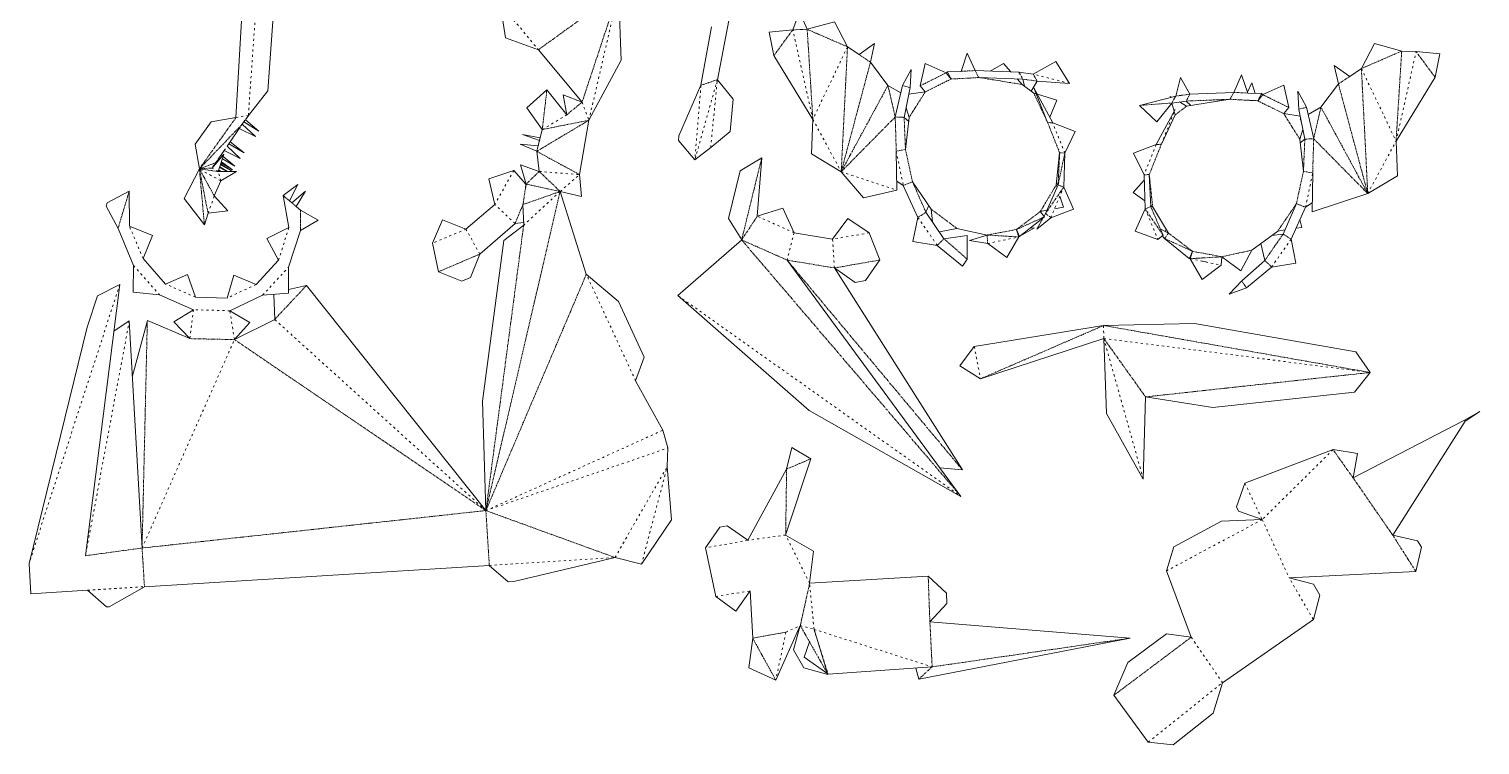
# Model space of a CAD drawing. Extents: x 0 to 780, y 418 to 839.
# Drawn here: x 371.9 to 780.3, y 417.6 to 619.1 of the extents above; entities that cross this region are included whole.
import ezdxf

# ---------------------------------------------------------------- set-up
doc = ezdxf.new("R2010")
doc.units = 0
doc.header["$LTSCALE"] = 0.05
doc.header["$MEASUREMENT"] = 0
doc.linetypes.add('ACAD_ISO03W100', pattern=[30, 12, -18])
doc.linetypes.add('ACAD_ISO12W100', pattern=[21, 12, -3, 0, -3, 0, -3])
for name, color, linetype in [('CutLine', 7, 'Continuous'), ('MountainLine', 7, 'Continuous'), ('ValleyLine', 7, 'Continuous')]:
    doc.layers.add(name, color=color, linetype=linetype)

msp = doc.modelspace()

# ---------------------------------------------------------------- linework, layer by layer
at = {"layer": 'CutLine', "color": 1, "linetype": 'Continuous', "lineweight": 0}
for p, q in [((433.040709, 643.752102), (430.161771, 594.209994)), ((439.143448, 601.756856), (441.683271, 637.827562)), ((538.545752, 610.401719), (537.862755, 629.608789)), ((504.476152, 626.364971), (506.026428, 616.648284)), ((565.663185, 604.877089), (568.876849, 621.518658)), ((588.739612, 623.981684), (586.892486, 618.913747)), ((590.937637, 619.055778), (588.739612, 623.981684)), ((598.603285, 621.173037), (590.937637, 619.055778)), ((602.278958, 614.120775), (598.603285, 621.173037)), ((564.010627, 619.79253), (561.045693, 603.291229)), ((586.892486, 618.913747), (580.203349, 618.257341)), ((580.203349, 618.257341), (581.57038, 611.676563)), ((506.026428, 616.648284), (515.281191, 613.306617)), ((515.281191, 613.306617), (527.593544, 598.581612)), ((605.530705, 611.943313), (602.278958, 614.120775)), ((609.920019, 615.023538), (605.530705, 611.943313)), ((608.752284, 609.789967), (609.920019, 615.023538)), ((750.609665, 615.054889), (746.936099, 608.00153)), ((758.275946, 612.93992), (750.609665, 615.054889)), ((762.321139, 612.799097), (758.275946, 612.93992)), ((769.012252, 612.138977), (762.321139, 612.799097)), ((529.486731, 593.451435), (538.545752, 610.401719)), ((581.57038, 611.676563), (592.53148, 593.706729)), ((613.663831, 603.255659), (608.752284, 609.789967)), ((624.165006, 609.456207), (622.724814, 603.160894)), ((630.0481, 606.792691), (624.165006, 609.456207)), ((635.971051, 612.323765), (634.287379, 607.225329)), ((638.195125, 607.436813), (635.971051, 612.323765)), ((646.165246, 609.438102), (642.41066, 607.279908)), ((648.301536, 607.060646), (646.165246, 609.438102)), ((660.900729, 609.974488), (654.566199, 606.434326)), ((664.756237, 603.8268), (660.900729, 609.974488)), ((743.686015, 605.815442), (739.30309, 608.903674)), ((739.30309, 608.903674), (740.463838, 603.669186)), ((767.646398, 605.555574), (769.012252, 612.138977)), ((570.146112, 599.408693), (565.663185, 604.877089)), ((620.201997, 607.759631), (617.75559, 603.257797)), ((619.907222, 602.644504), (620.201997, 607.759631)), ((631.491104, 605.062518), (630.0481, 606.792691)), ((630.416429, 607.048651), (630.080041, 606.754394)), ((634.287379, 607.225329), (630.416429, 607.048651)), ((631.487092, 605.067329), (631.490802, 605.068378)), ((650.555067, 606.976768), (638.195125, 607.436813)), ((639.273496, 605.476511), (651.625815, 605.031142)), ((651.478427, 603.525115), (650.074924, 605.08706)), ((654.566199, 606.434326), (650.555067, 606.976768)), ((651.625815, 605.031142), (652.140473, 603.026632)), ((654.010507, 601.618605), (655.65567, 604.484062)), ((655.65567, 604.484062), (664.756237, 603.8268)), ((695.975228, 605.48379), (694.656534, 600.253407)), ((698.665902, 600.808736), (695.975228, 605.48379)), ((713.225405, 606.206542), (711.024302, 601.308517)), ((714.936486, 601.11658), (713.225405, 606.206542)), ((746.936099, 608.00153), (743.686015, 605.815442)), ((756.689673, 587.590396), (767.646398, 605.555574)), ((433.644018, 594.839736), (439.143448, 601.756856)), ((517.669271, 601.977629), (512.058764, 596.985278)), ((523.266816, 594.951311), (517.669271, 601.977629)), ((527.593544, 598.581612), (522.216374, 600.596795)), ((522.216374, 600.596795), (523.266816, 594.951311)), ((561.045693, 603.291229), (554.849225, 589.042995)), ((617.286958, 601.218125), (613.663831, 603.255659)), ((617.75559, 603.257797), (615.714352, 594.373519)), ((618.212407, 594.258915), (619.907222, 602.644504)), ((624.168275, 601.451489), (619.528488, 600.770608)), ((622.724814, 603.160894), (624.168275, 601.451489)), ((654.72729, 601.078909), (651.478427, 603.525115)), ((655.458067, 600.852438), (654.72729, 601.078909)), ((654.767889, 602.613241), (658.606409, 592.820293)), ((660.052108, 592.729796), (654.767889, 602.613241)), ((661.19248, 599.075316), (655.759205, 600.759114)), ((711.024302, 601.308517), (698.665902, 600.808736)), ((716.062164, 604.034726), (714.855831, 601.356507)), ((718.804029, 600.940643), (714.936486, 601.11658)), ((717.053131, 601.020292), (716.062164, 604.034726)), ((719.173176, 600.662365), (717.737262, 598.939226)), ((719.152576, 600.637644), (718.804029, 600.940643)), ((725.055402, 603.330637), (719.173176, 600.662365)), ((726.503224, 597.035872), (725.055402, 603.330637)), ((731.466919, 597.132112), (729.0187, 601.63296)), ((729.0187, 601.63296), (729.315534, 596.517953)), ((740.463838, 603.669186), (735.556721, 597.126918)), ((512.058764, 596.985278), (516.382084, 590.844408)), ((569.240046, 590.259181), (570.146112, 599.408693)), ((618.757463, 596.955735), (619.609569, 594.212104)), ((659.215742, 594.294109), (661.19248, 599.075316)), ((694.656534, 600.253407), (684.473973, 597.625062)), ((684.473973, 597.625062), (689.393368, 592.976089)), ((694.487023, 596.481146), (689.176307, 586.611913)), ((689.393368, 592.976089), (693.573336, 598.29974)), ((693.492365, 599.952909), (693.114379, 600.17914)), ((693.114379, 600.17914), (693.194667, 599.876067)), ((693.573336, 598.29974), (697.601412, 598.859679)), ((693.610874, 598.304958), (694.223673, 595.991747)), ((697.745864, 597.407123), (695.749137, 598.602196)), ((697.601412, 598.859679), (698.9646, 597.601539)), ((709.954886, 599.354736), (697.745864, 597.407123)), ((713.859338, 599.144161), (717.738622, 598.966824)), ((717.737262, 598.939226), (717.728031, 598.967308)), ((717.738622, 598.966824), (717.756149, 598.961892)), ((725.059414, 595.32676), (726.503224, 597.035872)), ((729.315534, 596.517953), (731.013643, 588.133055)), ((733.500542, 588.249785), (731.466919, 597.132112)), ((735.556721, 597.126918), (731.933595, 595.093795)), ((423.18726, 593.045437), (418.688208, 586.74279)), ((430.161771, 594.209994), (423.18726, 593.045437)), ((431.930795, 592.359807), (432.347707, 592.968972)), ((435.633752, 588.917808), (431.930795, 592.359807)), ((432.347707, 592.968972), (436.624991, 590.351047)), ((432.799696, 593.593856), (433.644018, 594.839736)), ((436.624991, 590.351047), (432.799696, 593.593856)), ((526.858103, 578.156489), (529.486731, 593.451435)), ((592.53148, 593.706729), (592.124175, 583.954548)), ((619.496288, 593.191813), (618.212407, 594.258915)), ((619.609569, 594.212104), (618.607946, 585.190752)), ((666.396029, 590.318316), (660.052108, 592.729796)), ((694.496609, 594.961461), (690.619399, 586.70187)), ((694.251671, 595.886059), (694.496609, 594.961461)), ((729.69472, 594.645615), (725.059414, 595.32676)), ((729.841688, 593.919919), (729.657592, 593.816613)), ((729.657592, 593.816613), (729.947725, 593.396333)), ((428.551292, 587.41356), (431.08576, 591.125752)), ((431.08576, 591.125752), (435.633752, 588.917808)), ((515.765991, 588.552394), (510.826789, 589.426329)), ((510.826789, 589.426329), (515.564657, 587.779488)), ((516.382084, 590.844408), (515.765991, 588.552394)), ((554.849225, 589.042995), (554.738837, 587.709375)), ((563.771649, 585.776254), (569.240046, 590.259181)), ((663.450807, 584.203888), (666.396029, 590.318316)), ((729.616688, 588.086502), (730.468203, 590.826321)), ((730.616581, 579.064943), (729.616688, 588.086502)), ((731.013643, 588.133055), (729.729759, 587.066313)), ((418.688208, 586.74279), (419.852765, 579.768279)), ((425.992541, 583.704553), (426.824953, 584.94798)), ((426.824953, 584.94798), (431.359008, 582.710527)), ((427.682182, 586.181089), (428.123126, 586.791756)), ((431.359008, 582.710527), (427.682182, 586.181089)), ((428.123126, 586.791756), (432.455331, 584.26698)), ((432.455331, 584.26698), (428.551292, 587.41356)), ((515.210305, 586.223121), (510.176806, 586.747884)), ((510.176806, 586.747884), (514.809726, 584.711333)), ((514.809726, 584.711333), (515.519926, 579.03476)), ((515.564657, 587.779488), (515.210305, 586.223121)), ((554.738837, 587.709375), (559.309342, 582.313962)), ((559.309342, 582.313962), (563.771649, 585.776254)), ((616.186454, 573.783732), (615.999467, 584.765797)), ((661.050774, 575.290407), (661.999076, 584.292707)), ((663.136546, 574.631484), (663.450807, 584.203888)), ((689.176307, 586.611913), (682.829523, 584.207683)), ((682.829523, 584.207683), (685.767563, 578.089684)), ((757.09964, 577.835042), (756.689673, 587.590396)), ((426.762767, 583.861282), (423.433104, 580.001879)), ((423.433104, 580.001879), (423.63038, 580.295478)), ((423.63038, 580.295478), (423.665884, 580.271694)), ((423.8733, 580.627684), (424.09537, 580.907922)), ((423.932404, 580.580617), (423.8733, 580.627684)), ((424.09537, 580.907922), (424.176738, 580.863823)), ((424.29037, 581.237032), (424.500279, 581.519706)), ((424.424202, 581.150658), (424.29037, 581.237032)), ((424.500279, 581.519706), (424.667442, 581.432597)), ((424.694405, 581.859167), (424.939677, 582.154162)), ((424.91599, 581.720688), (424.694405, 581.859167)), ((424.939677, 582.154162), (425.16575, 582.010184)), ((425.156447, 579.023784), (426.762767, 583.861282)), ((425.159335, 582.471375), (425.563584, 583.093123)), ((425.404662, 582.287107), (425.159335, 582.471375)), ((425.524833, 580.133195), (427.584565, 579.016881)), ((425.563584, 583.093123), (425.917941, 582.882046)), ((427.731021, 579.016465), (425.608818, 580.386117)), ((425.766184, 580.860033), (428.93774, 579.207311)), ((428.93774, 579.207311), (425.856747, 581.132766)), ((425.976621, 581.493772), (429.160173, 579.466293)), ((426.364601, 583.399769), (425.992541, 583.704553)), ((429.160173, 579.466293), (426.073289, 581.784892)), ((426.351793, 582.623617), (429.871214, 580.527234)), ((429.871214, 580.527234), (426.557145, 583.242042)), ((515.519926, 579.03476), (510.20054, 580.861349)), ((510.20054, 580.861349), (511.802204, 575.469969)), ((578.144599, 582.899133), (572.101455, 579.227566)), ((576.901047, 566.437825), (578.144599, 582.899133)), ((592.124175, 583.954548), (600.51146, 578.962114)), ((419.852765, 579.768279), (415.583157, 571.457052)), ((424.069692, 572.135965), (425.878395, 576.369611)), ((430.342124, 579.009041), (425.156447, 579.023784)), ((425.22418, 579.227765), (425.530253, 579.022722)), ((425.889979, 579.021699), (425.309304, 579.48412)), ((425.878395, 576.369611), (430.342124, 579.009041)), ((508.346791, 579.320037), (501.316106, 576.973655)), ((501.316106, 576.973655), (503.021285, 569.760583)), ((511.772918, 575.474149), (508.346791, 579.320037)), ((527.40695, 572.008116), (526.858103, 578.156489)), ((572.101455, 579.227566), (568.824664, 565.804824)), ((600.51146, 578.962114), (606.780531, 571.625288)), ((616.143741, 576.292379), (617.994872, 575.090301)), ((620.577059, 576.109297), (625.859384, 568.394348)), ((685.812259, 576.601006), (682.724521, 573.149988)), ((685.767563, 578.089684), (686.054994, 568.516454)), ((687.629545, 569.131612), (687.221938, 578.176537)), ((733.224981, 578.639498), (733.027824, 567.659849)), ((748.712832, 572.835397), (757.09964, 577.835042)), ((400.116037, 573.524814), (393.891749, 570.169485)), ((400.177956, 563.645896), (400.116037, 573.524814)), ((427.880713, 567.98874), (424.069692, 572.135965)), ((447.545806, 575.346841), (443.439107, 572.257626)), ((443.439107, 572.257626), (445.03489, 563.219056)), ((445.265266, 570.741696), (447.545806, 575.346841)), ((449.733934, 573.499756), (445.873262, 570.223757)), ((447.084945, 569.184688), (449.733934, 573.499756)), ((511.802204, 575.469969), (511.614296, 574.258157)), ((511.801704, 575.466746), (511.772918, 575.474149)), ((521.394556, 573.406273), (527.40695, 572.008116)), ((528.775108, 550.108832), (521.394556, 573.406273)), ((606.780531, 571.625288), (616.186454, 573.783732)), ((617.994872, 575.090301), (622.079166, 566.09007)), ((661.563701, 575.251074), (658.040054, 567.217309)), ((661.275956, 574.595028), (661.050774, 575.290407)), ((661.095766, 575.717518), (661.563701, 575.251074)), ((663.099864, 568.962643), (662.075836, 572.12493)), ((665.921264, 568.38218), (663.136546, 574.631484)), ((682.724521, 573.149988), (685.987403, 570.767656)), ((733.027824, 567.659849), (748.712832, 572.835397)), ((393.891749, 570.169485), (393.609542, 569.227179)), ((393.609542, 569.227179), (396.964872, 563.002891)), ((415.583157, 571.457052), (421.273, 564.045457)), ((422.295305, 567.263083), (427.880713, 567.98874)), ((445.873262, 570.223757), (445.265266, 570.741696)), ((448.287122, 568.184318), (447.084945, 569.184688)), ((453.287483, 565.324537), (448.287122, 568.184318)), ((503.021285, 569.760583), (494.902495, 562.807684)), ((510.939666, 569.700869), (511.138141, 563.922811)), ((584.127705, 568.672505), (576.901047, 566.437825)), ((587.256211, 561.7855), (584.127705, 568.672505)), ((624.340041, 567.549895), (625.147369, 569.43426)), ((625.859384, 568.394348), (626.19255, 564.844674)), ((656.559154, 567.75497), (658.427153, 568.099876)), ((657.752645, 566.303486), (656.559154, 567.75497)), ((659.496633, 566.03004), (665.921264, 568.38218)), ((660.53742, 568.489515), (663.099864, 568.962643)), ((686.054994, 568.516454), (683.252809, 562.274953)), ((687.609179, 569.583547), (688.171906, 569.172683)), ((688.329824, 568.907631), (687.629545, 569.131612)), ((688.171906, 569.172683), (692.661906, 561.636616)), ((728.645677, 569.983884), (724.878406, 561.426373)), ((727.138459, 559.965435), (731.216485, 568.967828)), ((731.216485, 568.967828), (733.07289, 570.169556)), ((406.700512, 561.023364), (400.177956, 563.645896)), ((421.273, 564.045457), (422.295305, 567.263083)), ((448.287845, 562.463491), (453.287483, 565.324537)), ((488.264716, 565.440436), (485.503394, 558.855104)), ((494.902495, 562.807684), (488.264716, 565.440436)), ((498.766734, 555.763008), (508.702303, 564.36987)), ((511.138141, 563.922811), (505.525423, 559.621951)), ((508.702303, 564.36987), (511.112229, 564.677175)), ((568.824664, 565.804824), (572.496231, 559.761679)), ((602.411145, 565.80039), (598.070713, 559.999639)), ((608.411123, 561.739808), (602.411145, 565.80039)), ((622.079166, 566.09007), (620.715475, 559.302967)), ((629.44255, 560.098695), (624.340041, 567.549895)), ((650.74258, 560.699963), (657.752645, 566.303486)), ((655.609296, 562.748056), (659.496633, 566.03004)), ((657.381822, 566.007067), (655.609296, 562.748056)), ((658.040054, 567.217309), (657.626487, 566.456914)), ((730.128857, 563.301369), (729.642421, 565.493023)), ((396.964872, 563.002891), (401.317706, 552.518312)), ((404.001797, 554.531958), (406.700512, 561.023364)), ((445.03489, 563.219056), (438.824793, 560.158482)), ((438.824793, 560.158482), (442.150394, 554.086184)), ((444.918036, 552.052509), (448.287845, 562.463491)), ((505.525423, 559.621951), (499.539284, 514.38526)), ((572.496231, 559.761679), (554.567678, 544.08326)), ((598.070713, 559.999639), (587.256211, 561.7855)), ((611.401286, 554.113253), (608.411123, 561.739808)), ((628.132414, 562.011887), (633.097949, 562.994426)), ((636.00415, 560.970386), (629.44255, 560.098695)), ((633.097949, 562.994426), (641.573432, 561.144028)), ((635.94077, 554.351441), (636.00415, 560.970386)), ((641.573432, 561.144028), (636.668044, 559.608106)), ((636.668044, 559.608106), (641.738634, 558.764896)), ((647.144428, 554.79065), (650.495911, 560.603119)), ((649.820806, 562.685227), (650.74258, 560.699963)), ((650.495911, 560.603119), (650.725284, 560.737214)), ((650.963136, 560.876265), (654.914589, 563.186338)), ((654.914589, 563.186338), (653.704084, 563.067252)), ((683.252809, 562.274953), (689.67084, 559.904836)), ((689.67084, 559.904836), (691.130729, 561.088031)), ((692.661906, 561.636616), (690.335223, 562.915617)), ((690.881754, 560.886245), (691.468117, 560.185376)), ((691.468117, 560.185376), (698.477035, 554.580471)), ((691.650846, 562.192405), (691.951022, 562.829772)), ((716.118821, 556.873111), (723.361878, 562.269949)), ((724.878406, 561.426373), (721.653302, 560.996881)), ((723.361878, 562.269949), (725.385562, 562.578398)), ((728.490119, 553.175266), (727.138459, 559.965435)), ((728.539906, 563.059182), (730.128857, 563.301369)), ((485.503394, 558.855104), (487.138265, 550.793996)), ((496.133631, 549.20048), (498.766734, 555.763008)), ((620.715475, 559.302967), (627.55527, 558.234504)), ((627.55527, 558.234504), (634.638485, 552.35354)), ((641.738634, 558.764896), (647.144428, 554.79065)), ((699.399219, 556.565545), (698.723714, 554.483567)), ((712.949433, 551.063047), (716.118821, 556.873111)), ((718.627372, 558.742245), (719.761682, 553.982794)), ((401.317706, 552.518312), (401.239741, 545.100117)), ((410.324304, 547.34005), (404.001797, 554.531958)), ((442.150394, 554.086184), (435.804698, 547.233013)), ((444.967115, 544.733904), (444.918036, 552.052509)), ((634.223381, 487.565736), (585.276869, 554.090503)), ((598.60943, 551.873827), (604.396746, 547.81095)), ((634.637828, 495.032704), (598.60943, 551.873827)), ((607.338409, 548.325936), (611.401286, 554.113253)), ((634.638485, 552.35354), (635.94077, 554.351441)), ((698.477035, 554.580471), (698.736389, 554.522635)), ((698.723714, 554.483567), (702.074084, 548.670455)), ((701.973115, 553.800841), (703.472699, 553.466433)), ((702.074084, 548.670455), (707.480638, 552.643667)), ((703.472699, 553.466433), (703.43759, 553.493143)), ((707.480638, 552.643667), (707.646312, 555.02269)), ((707.646312, 555.02269), (712.949433, 551.063047)), ((719.761682, 553.982794), (713.269696, 548.232873)), ((714.570927, 546.234373), (721.647989, 552.117619)), ((721.647989, 552.117619), (728.490119, 553.175266)), ((416.546497, 550.073863), (410.324304, 547.34005)), ((418.757666, 543.647344), (416.546497, 550.073863)), ((429.603952, 549.818717), (427.701659, 543.375395)), ((435.804698, 547.233013), (429.603952, 549.818717)), ((487.138265, 550.793996), (493.700793, 548.160893)), ((493.700793, 548.160893), (496.133631, 549.20048)), ((537.854008, 542.388829), (528.775108, 550.108832)), ((604.396746, 547.81095), (607.338409, 548.325936)), ((713.269696, 548.232873), (709.730209, 544.50543)), ((387.803387, 470.858209), (397.470141, 547.21842)), ((391.16828, 544.011155), (388.297951, 535.191162)), ((397.470141, 547.21842), (391.16828, 544.011155)), ((401.239741, 545.100117), (408.619684, 544.343725)), ((408.619684, 544.343725), (418.205344, 540.093151)), ((427.701659, 543.375395), (418.757666, 543.647344)), ((428.454911, 539.829283), (437.667998, 544.197925)), ((437.667998, 544.197925), (444.967115, 544.733904)), ((440.810695, 544.428695), (440.804301, 544.421826)), ((440.804301, 544.421826), (441.057613, 537.355297)), ((450.013654, 546.9773), (444.959653, 545.846648)), ((500.504483, 483.565263), (450.013654, 546.9773)), ((554.567678, 544.08326), (591.502214, 511.746664)), ((709.730209, 544.50543), (714.570927, 546.234373)), ((418.205344, 540.093151), (412.717774, 536.678047)), ((434.037723, 536.551209), (428.454911, 539.829283)), ((545.090412, 526.740925), (537.854008, 542.388829)), ((388.297951, 535.191162), (371.911501, 468.681412)), ((400.142215, 537.014933), (395.801704, 534.039004)), ((403.731994, 473.025264), (400.142215, 537.014933)), ((405.215335, 537.098378), (401.011461, 521.520173)), ((417.146281, 531.970109), (405.215335, 537.098378)), ((412.717774, 536.678047), (417.146281, 531.970109)), ((441.057613, 537.355297), (429.744138, 531.705727)), ((429.744138, 531.705727), (434.037723, 536.551209)), ((674.361633, 535.674452), (637.976325, 529.760236)), ((699.979653, 536.236587), (674.361633, 535.674452)), ((745.34785, 528.240892), (699.979653, 536.236587)), ((639.713478, 520.664741), (674.414247, 532.041993)), ((674.414247, 532.041993), (675.157223, 510.887326)), ((637.976325, 529.760236), (633.933674, 524.274491)), ((749.404136, 522.448955), (745.34785, 528.240892)), ((542.650902, 520.103998), (545.090412, 526.740925)), ((633.933674, 524.274491), (639.713478, 520.664741)), ((550.295619, 506.182459), (542.650902, 520.103998)), ((744.973541, 516.938072), (749.404136, 522.448955)), ((685.528327, 492.434354), (686.168521, 515.577477)), ((686.168521, 515.577477), (705.12867, 512.608342)), ((705.12867, 512.608342), (744.973541, 516.938072)), ((499.539284, 514.38526), (500.504483, 483.565263)), ((591.502214, 511.746664), (634.223381, 487.565736)), ((675.157223, 510.887326), (685.528327, 492.434354)), ((780.304718, 511.469127), (775.936469, 509.031731)), ((776.090438, 508.774254), (780.304718, 511.469127)), ((775.936469, 509.031731), (744.576073, 492.802926)), ((755.787606, 476.603437), (776.090438, 508.774254)), ((551.760077, 501.19153), (550.295619, 506.182459)), ((551.547244, 496.010803), (551.760077, 501.19153)), ((586.614084, 501.310822), (585.143225, 495.260772)), ((591.978347, 498.149934), (586.614084, 501.310822)), ((738.951462, 500.722535), (714.114975, 491.284364)), ((745.840272, 499.657918), (738.951462, 500.722535)), ((744.576073, 492.802926), (745.840272, 499.657918)), ((552.764866, 480.957921), (551.547244, 496.010803)), ((585.143225, 495.260772), (574.206454, 475.21305)), ((584.880103, 476.688529), (591.978347, 498.149934)), ((628.313263, 495.598365), (634.637828, 495.032704)), ((714.114975, 491.284364), (711.758244, 484.617594)), ((711.758244, 484.617594), (712.348213, 483.382434)), ((712.348213, 483.382434), (719.014983, 481.025704)), ((544.310246, 468.444278), (552.764866, 480.957921)), ((566.368681, 478.888372), (562.328866, 473.084934)), ((568.403016, 479.252865), (566.368681, 478.888372)), ((574.206454, 475.21305), (568.403016, 479.252865)), ((707.570991, 480.572161), (694.090761, 473.357865)), ((719.014983, 481.025704), (707.570991, 480.572161)), ((592.73178, 472.126151), (584.880103, 476.688529)), ((762.687647, 475.057657), (755.787606, 476.603437)), ((763.813598, 473.281578), (762.687647, 475.057657)), ((508.371071, 463.570238), (536.851734, 470.347839)), ((536.851734, 470.347839), (544.310246, 468.444278)), ((562.328866, 473.084934), (565.236069, 459.400646)), ((591.628831, 463.112405), (592.73178, 472.126151)), ((694.090761, 473.357865), (692.041638, 466.590215)), ((762.267818, 466.381538), (763.813598, 473.281578)), ((371.911501, 468.681412), (372.441606, 460.141852)), ((404.408566, 462.126245), (501.461349, 468.150932)), ((501.461349, 468.150932), (506.761529, 463.470323)), ((692.041638, 466.590215), (699.027609, 447.917755)), ((726.591064, 464.666981), (762.267818, 466.381538)), ((394.42861, 456.497101), (404.408566, 462.126245)), ((506.761529, 463.470323), (508.371071, 463.570238)), ((624.996064, 465.141543), (591.628831, 463.112405)), ((630.177114, 460.329399), (624.996064, 465.141543)), ((733.426119, 462.855347), (726.591064, 464.666981)), ((735.212493, 459.780506), (733.426119, 462.855347)), ((372.441606, 460.141852), (388.407097, 461.132932)), ((388.407097, 461.132932), (393.707277, 456.452323)), ((565.236069, 459.400646), (570.84421, 455.228649)), ((570.84421, 455.228649), (574.883839, 460.932874)), ((574.883839, 460.932874), (575.596281, 447.680488)), ((630.285776, 457.385857), (630.177114, 460.329399)), ((733.400859, 452.94545), (735.212493, 459.780506)), ((393.707277, 456.452323), (394.42861, 456.497101)), ((625.473632, 452.204808), (630.285776, 457.385857)), ((584.939846, 449.337449), (575.609295, 447.616209)), ((582.101525, 435.857256), (588.991952, 451.200276)), ((588.991952, 451.200276), (587.110158, 444.384203)), ((596.794011, 437.447248), (592.859566, 450.129861)), ((681.810698, 447.656412), (625.473632, 452.204808)), ((707.825225, 435.110009), (733.400859, 452.94545)), ((575.609295, 447.616209), (574.478235, 439.320053)), ((575.596281, 447.680488), (575.668528, 447.627136)), ((591.611087, 446.583414), (590.099617, 442.289911)), ((622.338017, 436.094738), (681.810698, 447.656412)), ((692.027235, 448.915135), (681.183982, 440.776351)), ((699.027609, 447.917755), (692.027235, 448.915135)), ((587.110158, 444.384203), (589.977938, 439.329043)), ((590.099617, 442.289911), (596.7178, 437.581589)), ((574.478235, 439.320053), (582.101525, 435.857256)), ((589.977938, 439.329043), (596.794011, 437.447248)), ((596.762116, 437.550062), (596.872177, 437.471762)), ((596.872177, 437.471762), (626.118834, 439.571108)), ((621.471627, 439.237528), (622.338017, 436.094738)), ((681.183982, 440.776351), (677.272736, 431.588872)), ((705.16442, 426.562338), (707.825225, 435.110009)), ((677.272736, 431.588872), (686.945152, 418.348578)), ((693.974268, 417.579469), (705.16442, 426.562338)), ((686.945152, 418.348578), (693.974268, 417.579469))]:
    msp.add_line(p, q, dxfattribs=at)
at = {"layer": 'MountainLine', "color": 1, "linetype": 'ACAD_ISO03W100', "lineweight": 0}
for p, q in [((433.644018, 594.839736), (437.156561, 644.725062)), ((529.486731, 593.451435), (537.862755, 629.608789)), ((504.476152, 626.364971), (515.281191, 613.306617)), ((592.53148, 593.706729), (586.892486, 618.913747)), ((602.278958, 614.120775), (592.53148, 593.706729)), ((756.689673, 587.590396), (762.321139, 612.799097)), ((565.663185, 604.877089), (559.309342, 582.313962)), ((563.771649, 585.776254), (565.663185, 604.877089)), ((664.756237, 603.8268), (654.566199, 606.434326)), ((746.936099, 608.00153), (756.689673, 587.590396)), ((561.045693, 603.291229), (559.309342, 582.313962)), ((527.593544, 598.581612), (529.486731, 593.451435)), ((690.619399, 586.70187), (694.487023, 596.481146)), ((430.161771, 594.209994), (433.644018, 594.839736)), ((431.08576, 591.125752), (431.930795, 592.359807)), ((432.347707, 592.968972), (432.799696, 593.593856)), ((516.382084, 590.844408), (523.266816, 594.951311)), ((592.53148, 593.706729), (600.51146, 578.962114)), ((663.450807, 584.203888), (660.052108, 592.729796)), ((516.382084, 590.844408), (515.210305, 586.223121)), ((426.824953, 584.94798), (427.682182, 586.181089)), ((428.123126, 586.791756), (428.551292, 587.41356)), ((615.999467, 584.765797), (617.994872, 575.090301)), ((689.176307, 586.611913), (685.767563, 578.089684)), ((748.712832, 572.835397), (756.689673, 587.590396)), ((425.156447, 579.023784), (423.433104, 580.001879)), ((423.63038, 580.295478), (423.8733, 580.627684)), ((424.09537, 580.907922), (424.29037, 581.237032)), ((424.500279, 581.519706), (424.694405, 581.859167)), ((424.939677, 582.154162), (425.159335, 582.471375)), ((425.563584, 583.093123), (425.992541, 583.704553)), ((425.878395, 576.369611), (419.852765, 579.768279)), ((425.878395, 576.369611), (425.156447, 579.023784)), ((508.346791, 579.320037), (503.021285, 569.760583)), ((515.519926, 579.03476), (526.858103, 578.156489)), ((521.394556, 573.406273), (526.858103, 578.156489)), ((600.51146, 578.962114), (616.186454, 573.783732)), ((731.216485, 568.967828), (733.224981, 578.639498)), ((422.295305, 567.263083), (424.069692, 572.135965)), ((443.439107, 572.257626), (445.873262, 570.223757)), ((521.394556, 573.406273), (511.138141, 563.922811)), ((659.496633, 566.03004), (663.136546, 574.631484)), ((508.702303, 564.36987), (503.021285, 569.760583)), ((686.054994, 568.516454), (689.67084, 559.904836)), ((404.001797, 554.531958), (400.177956, 563.645896)), ((587.256211, 561.7855), (576.901047, 566.437825)), ((622.079166, 566.09007), (627.55527, 558.234504)), ((445.03489, 563.219056), (442.150394, 554.086184)), ((494.902495, 562.807684), (485.503394, 558.855104)), ((498.766734, 555.763008), (494.902495, 562.807684)), ((587.256211, 561.7855), (585.276869, 554.090503)), ((608.411123, 561.739808), (598.070713, 559.999639)), ((598.60943, 551.873827), (598.070713, 559.999639)), ((641.738634, 558.764896), (650.495911, 560.603119)), ((721.647989, 552.117619), (727.138459, 559.965435)), ((401.317706, 552.518312), (408.619684, 544.343725)), ((437.667998, 544.197925), (444.918036, 552.052509)), ((698.723714, 554.483567), (707.480638, 552.643667)), ((418.757666, 543.647344), (410.324304, 547.34005)), ((542.650902, 520.103998), (528.775108, 550.108832)), ((397.470141, 547.21842), (371.911501, 468.681412)), ((435.804698, 547.233013), (427.701659, 543.375395)), ((554.567678, 544.08326), (634.223381, 487.565736)), ((418.205344, 540.093151), (417.146281, 531.970109)), ((428.454911, 539.829283), (418.205344, 540.093151)), ((429.744138, 531.705727), (428.454911, 539.829283)), ((400.142215, 537.014933), (387.803387, 470.858209)), ((500.504483, 483.565263), (441.057613, 537.355297)), ((674.414247, 532.041993), (674.361633, 535.674452)), ((403.731994, 473.025264), (429.744138, 531.705727)), ((749.404136, 522.448955), (674.414247, 532.041993)), ((674.414247, 532.041993), (685.528327, 492.434354)), ((637.976325, 529.760236), (639.713478, 520.664741)), ((500.504483, 483.565263), (550.295619, 506.182459)), ((500.504483, 483.565263), (551.760077, 501.19153)), ((738.951462, 500.722535), (719.014983, 481.025704)), ((536.851734, 470.347839), (551.547244, 496.010803)), ((544.310246, 468.444278), (551.547244, 496.010803)), ((714.114975, 491.284364), (719.014983, 481.025704)), ((719.014983, 481.025704), (692.041638, 466.590215)), ((719.014983, 481.025704), (726.591064, 464.666981)), ((574.206454, 475.21305), (562.328866, 473.084934)), ((584.880103, 476.688529), (574.206454, 475.21305)), ((591.628831, 463.112405), (584.880103, 476.688529)), ((501.461349, 468.150932), (536.851734, 470.347839)), ((388.407097, 461.132932), (404.408566, 462.126245)), ((592.859566, 450.129861), (591.628831, 463.112405)), ((733.400859, 452.94545), (726.591064, 464.666981)), ((565.236069, 459.400646), (574.883839, 460.932874)), ((575.596281, 447.680488), (584.939846, 449.337449)), ((584.939846, 449.337449), (582.101525, 435.857256)), ((584.939846, 449.337449), (588.991952, 451.200276)), ((588.991952, 451.200276), (592.859566, 450.129861)), ((592.859566, 450.129861), (626.118834, 439.571108)), ((592.859566, 450.129861), (596.872177, 437.471762)), ((699.027609, 447.917755), (707.825225, 435.110009)), ((686.945152, 418.348578), (707.825225, 435.110009))]:
    msp.add_line(p, q, dxfattribs=at)
at = {"layer": 'ValleyLine', "color": 1, "linetype": 'ACAD_ISO12W100', "lineweight": 0}
for p, q in [((515.281191, 613.306617), (537.862755, 629.608789)), ((537.862755, 629.608789), (527.593544, 598.581612)), ((586.892486, 618.913747), (581.57038, 611.676563)), ((590.937637, 619.055778), (586.892486, 618.913747)), ((592.53148, 593.706729), (590.937637, 619.055778)), ((602.278958, 614.120775), (590.937637, 619.055778)), ((602.278958, 614.120775), (600.51146, 578.962114)), ((758.275946, 612.93992), (746.936099, 608.00153)), ((756.689673, 587.590396), (758.275946, 612.93992)), ((767.646398, 605.555574), (762.321139, 612.799097)), ((600.51146, 578.962114), (608.752284, 609.789967)), ((608.752284, 609.789967), (605.530705, 611.943313)), ((561.045693, 603.291229), (565.663185, 604.877089)), ((630.0481, 606.792691), (622.724814, 603.160894)), ((631.491104, 605.062518), (624.168275, 601.451489)), ((630.416429, 607.048651), (631.490802, 605.068378)), ((635.365748, 605.265033), (631.490953, 605.065448)), ((638.195125, 607.436813), (634.287379, 607.225329)), ((639.273293, 605.476501), (635.365748, 605.265033)), ((638.195125, 607.436813), (639.273496, 605.476511)), ((651.478427, 603.525115), (639.273293, 605.476501)), ((650.555067, 606.976768), (651.625815, 605.031142)), ((651.625815, 605.031142), (655.65567, 604.484062)), ((655.65567, 604.484062), (654.566199, 606.434326)), ((743.686015, 605.815442), (740.463838, 603.669186)), ((746.936099, 608.00153), (748.712832, 572.835397)), ((517.669271, 601.977629), (516.382084, 590.844408)), ((600.51146, 578.962114), (613.663831, 603.255659)), ((615.714352, 594.373519), (613.663831, 603.255659)), ((619.907222, 602.644504), (617.75559, 603.257797)), ((624.168275, 601.451489), (619.609569, 594.212104)), ((658.606409, 592.820293), (654.72729, 601.078909)), ((698.665902, 600.808736), (694.656534, 600.253407)), ((698.665902, 600.808736), (697.601412, 598.859679)), ((709.954886, 599.354736), (711.024302, 601.308517)), ((714.936486, 601.11658), (711.024302, 601.308517)), ((717.738622, 598.966824), (718.804029, 600.940643)), ((726.503224, 597.035872), (719.173176, 600.662365)), ((748.712832, 572.835397), (740.463838, 603.669186)), ((527.593544, 598.581612), (523.266816, 594.951311)), ((684.473973, 597.625062), (693.573336, 598.29974)), ((693.573336, 598.29974), (694.656534, 600.253407)), ((697.745864, 597.407123), (694.496609, 594.961461)), ((697.601412, 598.859679), (709.954886, 599.354736)), ((709.954886, 599.354736), (713.859338, 599.144161)), ((717.737262, 598.939226), (713.859338, 599.144161)), ((717.737262, 598.939226), (725.059414, 595.32676)), ((731.466919, 597.132112), (729.315534, 596.517953)), ((735.556721, 597.126918), (733.500542, 588.249785)), ((748.712832, 572.835397), (735.556721, 597.126918)), ((430.161771, 594.209994), (419.852765, 579.768279)), ((431.930795, 592.359807), (419.852765, 579.768279)), ((514.809726, 584.711333), (529.486731, 593.451435)), ((529.486731, 593.451435), (516.382084, 590.844408)), ((615.714352, 594.373519), (600.51146, 578.962114)), ((615.714352, 594.373519), (618.212407, 594.258915)), ((615.714352, 594.373519), (615.999467, 584.765797)), ((618.607946, 585.190752), (618.212407, 594.258915)), ((661.999076, 584.292707), (658.606409, 592.820293)), ((660.052108, 592.729796), (658.606409, 592.820293)), ((729.616688, 588.086502), (725.059414, 595.32676)), ((515.765991, 588.552394), (515.210305, 586.223121)), ((515.765991, 588.552394), (515.564657, 587.779488)), ((731.013643, 588.133055), (730.616581, 579.064943)), ((731.013643, 588.133055), (733.500542, 588.249785)), ((733.500542, 588.249785), (733.224981, 578.639498)), ((748.712832, 572.835397), (733.500542, 588.249785)), ((515.210305, 586.223121), (514.809726, 584.711333)), ((514.809726, 584.711333), (526.858103, 578.156489)), ((618.607946, 585.190752), (615.999467, 584.765797)), ((620.577059, 576.109297), (618.607946, 585.190752)), ((661.999076, 584.292707), (661.563701, 575.251074)), ((663.450807, 584.203888), (661.563701, 575.251074)), ((663.450807, 584.203888), (661.999076, 584.292707)), ((690.619399, 586.70187), (687.221938, 578.176537)), ((689.176307, 586.611913), (690.619399, 586.70187)), ((424.500279, 581.519706), (419.852765, 579.768279)), ((423.433104, 580.001879), (419.852765, 579.768279)), ((578.144599, 582.899133), (572.496231, 559.761679)), ((419.852765, 579.768279), (424.069692, 572.135965)), ((419.852765, 579.768279), (422.295305, 567.263083)), ((419.852765, 579.768279), (421.273, 564.045457)), ((419.852765, 579.768279), (425.156447, 579.023784)), ((515.519926, 579.03476), (511.802204, 575.469969)), ((521.394556, 573.406273), (515.519926, 579.03476)), ((620.577059, 576.109297), (617.994872, 575.090301)), ((624.340041, 567.549895), (620.577059, 576.109297)), ((687.221938, 578.176537), (685.767563, 578.089684)), ((687.221938, 578.176537), (688.171906, 569.172683)), ((728.645677, 569.983884), (730.616581, 579.064943)), ((730.616581, 579.064943), (733.224981, 578.639498)), ((400.116037, 573.524814), (396.964872, 563.002891)), ((445.265266, 570.741696), (443.439107, 572.257626)), ((500.504483, 483.565263), (521.394556, 573.406273)), ((511.614296, 574.258157), (510.939666, 569.700869)), ((510.939666, 569.700869), (521.394556, 573.406273)), ((511.614296, 574.258157), (511.772918, 575.474149)), ((521.394556, 573.406273), (511.802204, 575.469969)), ((656.559154, 567.75497), (661.050774, 575.290407)), ((663.136546, 574.631484), (658.040054, 567.217309)), ((661.563701, 575.251074), (663.136546, 574.631484)), ((447.084945, 569.184688), (445.873262, 570.223757)), ((448.287845, 562.463491), (448.287122, 568.184318)), ((508.702303, 564.36987), (510.939666, 569.700869)), ((625.859384, 568.394348), (633.097949, 562.994426)), ((656.559154, 567.75497), (649.820806, 562.685227)), ((686.054994, 568.516454), (687.629545, 569.131612)), ((691.130729, 561.088031), (686.054994, 568.516454)), ((691.130729, 561.088031), (687.629545, 569.131612)), ((723.361878, 562.269949), (728.645677, 569.983884)), ((728.645677, 569.983884), (731.216485, 568.967828)), ((511.138141, 563.922811), (500.504483, 483.565263)), ((572.496231, 559.761679), (576.901047, 566.437825)), ((624.340041, 567.549895), (622.079166, 566.09007)), ((649.820806, 562.685227), (657.752645, 566.303486)), ((658.040054, 567.217309), (659.496633, 566.03004)), ((585.276869, 554.090503), (572.496231, 559.761679)), ((572.496231, 559.761679), (634.223381, 487.565736)), ((627.55527, 558.234504), (629.44255, 560.098695)), ((635.94077, 554.351441), (629.44255, 560.098695)), ((649.820806, 562.685227), (641.573432, 561.144028)), ((641.573432, 561.144028), (650.495911, 560.603119)), ((641.573432, 561.144028), (641.738634, 558.764896)), ((650.495911, 560.603119), (649.820806, 562.685227)), ((692.661906, 561.636616), (691.468117, 560.185376)), ((699.399219, 556.565545), (691.468117, 560.185376)), ((699.399219, 556.565545), (692.661906, 561.636616)), ((724.878406, 561.426373), (719.761682, 553.982794)), ((724.878406, 561.426373), (727.138459, 559.965435)), ((487.138265, 550.793996), (498.766734, 555.763008)), ((698.477035, 554.580471), (699.399219, 556.565545)), ((699.399219, 556.565545), (707.646312, 555.02269)), ((707.646312, 555.02269), (716.118821, 556.873111)), ((585.276869, 554.090503), (634.637828, 495.032704)), ((598.60943, 551.873827), (585.276869, 554.090503)), ((598.60943, 551.873827), (611.401286, 554.113253)), ((707.646312, 555.02269), (698.723714, 554.483567)), ((721.647989, 552.117619), (719.761682, 553.982794)), ((528.775108, 550.108832), (500.504483, 483.565263)), ((713.269696, 548.232873), (714.570927, 546.234373)), ((450.013654, 546.9773), (441.057613, 537.355297)), ((405.215335, 537.098378), (403.731994, 473.025264)), ((639.713478, 520.664741), (674.361633, 535.674452)), ((749.404136, 522.448955), (674.361633, 535.674452)), ((417.146281, 531.970109), (429.744138, 531.705727)), ((429.744138, 531.705727), (500.504483, 483.565263)), ((674.414247, 532.041993), (686.168521, 515.577477)), ((686.168521, 515.577477), (749.404136, 522.448955)), ((776.090438, 508.774254), (775.936469, 509.031731)), ((744.576073, 492.802926), (738.951462, 500.722535)), ((585.143225, 495.260772), (584.880103, 476.688529)), ((591.978347, 498.149934), (585.143225, 495.260772)), ((755.787606, 476.603437), (744.576073, 492.802926)), ((500.504483, 483.565263), (403.731994, 473.025264)), ((500.504483, 483.565263), (536.851734, 470.347839)), ((501.461349, 468.150932), (500.504483, 483.565263)), ((762.267818, 466.381538), (755.787606, 476.603437)), ((387.803387, 470.858209), (403.731994, 473.025264)), ((403.731994, 473.025264), (404.408566, 462.126245)), ((591.628831, 463.112405), (588.991952, 451.200276)), ((625.473632, 452.204808), (624.996064, 465.141543)), ((588.991952, 451.200276), (596.794011, 437.447248)), ((626.118834, 439.571108), (625.473632, 452.204808)), ((575.609295, 447.616209), (582.101525, 435.857256)), ((626.118834, 439.571108), (681.810698, 447.656412)), ((699.027609, 447.917755), (677.272736, 431.588872)), ((626.118834, 439.571108), (622.338017, 436.094738))]:
    msp.add_line(p, q, dxfattribs=at)

doc.saveas('drawing.dxf')
